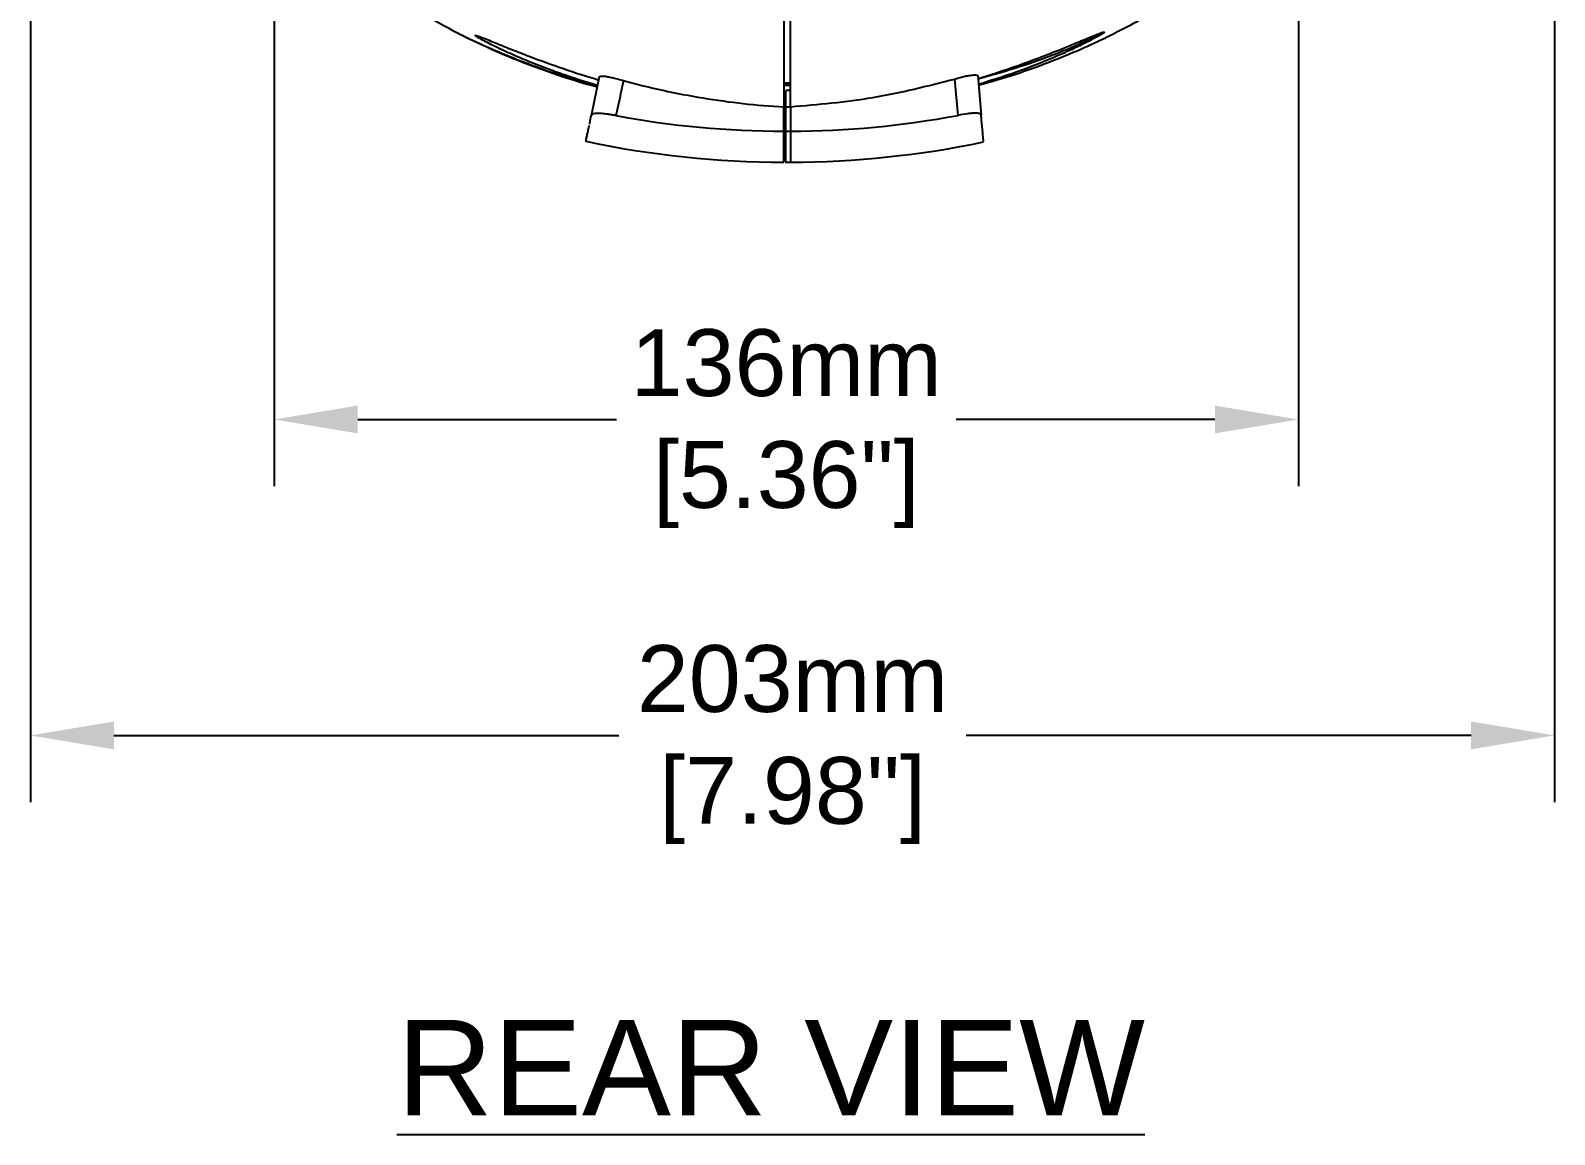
# Model space of a CAD drawing. Header units: inches. Extents: x 0.7 to 44.2, y 3.2 to 34.6.
# Drawn here: x 1.12 to 9.1, y 3.18 to 8.96 of the extents above; entities that cross this region are included whole.
import ezdxf
from ezdxf.enums import TextEntityAlignment as Align

# ---------------------------------------------------------------- set-up
doc = ezdxf.new("R2010")
doc.units = ezdxf.units.IN
doc.header["$MEASUREMENT"] = 0
doc.layers.add('DIM', color=1, linetype='Continuous')
doc.styles.add('Arial', font='arial.ttf')
doc.dimstyles.new('ETC EU Metric & ANSI.35 Stacked', dxfattribs={"dimscale": 2.666667, "dimtxt": 0.35, "dimasz": 0.4375, "dimexe": 0.35, "dimexo": 0.35, "dimgap": 0.116667, "dimtad": 0, "dimtih": 1, "dimtoh": 1, "dimdec": 0, "dimlfac": 25.4, "dimzin": 4, "dimdsep": 46, "dimtxsty": 'Arial', "dimcen": 0.175, "dimadec": 0, "dimazin": 0, "dimtfac": 0.75, "dimtdec": 0, "dimtofl": 0, "dimtmove": 0, "dimatfit": 3, "dimfxl": 1, "dimtolj": 1, "dimtzin": 0, "dimarcsym": 0})

# ---------------------------------------------------------------- blocks, each defined once
blk = doc.blocks.new('*D7')
at = {"layer": 'Defpoints', "color": 0, "transparency": 16777216}
for p in [(2.3968, 10.7758), (7.7618, 10.7715), (7.7618, 6.9235)]:
    blk.add_point(p, dxfattribs=at)
at = {"layer": 'DIM', "color": 0, "lineweight": -2, "transparency": 16777216}
for p, q in [((2.3968, 10.4258), (2.3968, 6.5735)), ((7.7618, 10.4215), (7.7618, 6.5735)), ((2.8343, 6.9235), (4.1898, 6.9235)), ((7.3243, 6.9235), (5.9687, 6.9235))]:
    blk.add_line(p, q, dxfattribs=at)
at = {"layer": 'DIM', "color": 0, "transparency": 16777216}
for points in [[(2.8343, 6.9964), (2.8343, 6.8506), (2.3968, 6.9235)], [(7.3243, 6.9964), (7.3243, 6.8506), (7.7618, 6.9235)]]:
    blk.add_solid(points, dxfattribs=at)
at = {"layer": 'DIM', "color": 0, "transparency": 16777216, "char_height": 0.35, "attachment_point": 5, "style": 'Arial'}
for s, insert in [('\\A1;136mm', (5.0793, 7.219)), ('\\A1;[5.36"]', (5.0793, 6.5825))]:
    blk.add_mtext(s, dxfattribs=dict(at, insert=insert))
blk = doc.blocks.new('*D8')
at = {"layer": 'Defpoints', "color": 0, "transparency": 16777216}
for p in [(9.1034, 11.6873), (1.1201, 11.5293), (9.1034, 5.2686)]:
    blk.add_point(p, dxfattribs=at)
at = {"layer": 'DIM', "color": 0, "lineweight": -2, "transparency": 16777216}
for p, q in [((9.1034, 11.3373), (9.1034, 4.9186)), ((1.1201, 11.1793), (1.1201, 4.9186)), ((1.5576, 5.2686), (4.2028, 5.2686)), ((8.6659, 5.2686), (6.0207, 5.2686))]:
    blk.add_line(p, q, dxfattribs=at)
at = {"layer": 'DIM', "color": 0, "transparency": 16777216}
for points in [[(1.5576, 5.3415), (1.5576, 5.1957), (1.1201, 5.2686)], [(8.6659, 5.3415), (8.6659, 5.1957), (9.1034, 5.2686)]]:
    blk.add_solid(points, dxfattribs=at)
at = {"layer": 'DIM', "color": 0, "transparency": 16777216, "char_height": 0.35, "attachment_point": 5, "style": 'Arial'}
for s, insert in [('\\A1;203mm', (5.1118, 5.5641)), ('\\A1;[7.98"]', (5.1118, 4.9277))]:
    blk.add_mtext(s, dxfattribs=dict(at, insert=insert))

msp = doc.modelspace()

# ---------------------------------------------------------------- linework, layer by layer
for p, q in [((6.7417, 8.9528), (6.7451, 8.9527)), ((4.0583, 8.5168), (4.1013, 8.7194)), ((5.9788, 8.5166), (5.9623, 8.7071)), ((6.0818, 8.7251), (6.1, 8.5177)), ((5.0668, 8.6882), (5.1018, 8.6879)), ((5.0668, 8.6842), (5.1018, 8.6839)), ((5.0668, 8.6747), (5.1018, 8.6744)), ((5.0668, 8.6747), (5.1018, 8.6744)), ((5.0668, 8.6417), (5.0768, 8.6416)), ((5.1018, 8.6471), (5.0768, 8.6474)), ((5.0768, 8.5616), (5.0768, 8.6474)), ((5.0668, 8.4334), (5.0668, 8.561)), ((5.0768, 8.5616), (5.1018, 8.5616)), ((5.0768, 8.4334), (5.0768, 8.5616)), ((5.1018, 8.5616), (5.1018, 8.4334)), ((5.0668, 8.524), (5.0768, 8.5239)), ((5.0768, 8.5045), (5.0668, 8.5046)), ((5.0668, 8.5046), (5.0768, 8.5045)), ((5.0668, 8.4775), (5.0768, 8.4774)), ((5.0768, 8.4774), (5.0668, 8.4775)), ((5.0668, 8.4775), (5.0768, 8.4774)), ((5.0668, 8.3948), (5.0768, 8.3947)), ((5.0668, 8.3947), (5.0767, 8.3946)), ((5.0768, 8.4334), (5.1018, 8.4334)), ((5.0731, 8.2709), (5.1054, 8.2709))]:
    msp.add_line(p, q)
for centre, radius, start, end in [((5.0768, 13.3084), 4.875, 259.48229, 269.88247), ((5.0818, 13.3084), 4.875, 270.23506, 280.60299), ((5.0768, 13.3084), 5.0376, 257.99981, 269.88702), ((5.0818, 13.3084), 5.0376, 270.22759, 281.80675)]:
    msp.add_arc(centre, radius, start, end)
for points, knots in [([(4.0895, 8.6639), (3.9287, 8.7077), (3.7723, 8.7617), (3.4681, 8.8893), (3.3203, 8.9629), (3.1409, 9.0675), (3.1053, 9.089), (3.0347, 9.1334), (2.9996, 9.1562), (2.8958, 9.2262), (2.8285, 9.2749), (2.6322, 9.4271), (2.5087, 9.5365), (2.3345, 9.7124), (2.2783, 9.7731), (2.1967, 9.867), (2.17, 9.8989), (2.1175, 9.9636), (2.0917, 9.9965), (1.9656, 10.1631), (1.8746, 10.3016), (1.7118, 10.5886), (1.6399, 10.7372), (1.5467, 10.9677), (1.518, 11.0458), (1.4657, 11.2046), (1.4422, 11.2848), (1.4214, 11.3655)], [0, 0, 0, 0, 0.125, 0.125, 0.25, 0.25, 0.28125, 0.28125, 0.3125, 0.3125, 0.375, 0.375, 0.5, 0.5, 0.5625, 0.5625, 0.59375, 0.59375, 0.625, 0.625, 0.75, 0.75, 0.875, 0.875, 0.9375, 0.9375, 1, 1, 1, 1]), ([(5.0668, 10.1412), (5.0668, 10.1348), (5.0668, 10.124), (5.0668, 10.0937), (5.0668, 10.0743), (5.0668, 10.0275), (5.0668, 10.0001), (5.0668, 9.9382), (5.0668, 9.9038), (5.0668, 9.8291), (5.0668, 9.789), (5.0668, 9.7049), (5.0668, 9.6609), (5.0668, 9.5256), (5.0668, 9.431), (5.0668, 9.2457), (5.0668, 9.1549), (5.0668, 8.9867), (5.0668, 8.9094), (5.0668, 8.8077), (5.0668, 8.7762), (5.0668, 8.7187), (5.0668, 8.6925), (5.0668, 8.6222), (5.0668, 8.5862), (5.0668, 8.561)], [0, 0, 0, 0, 0.0625, 0.0625, 0.125, 0.125, 0.1875, 0.1875, 0.25, 0.25, 0.3125, 0.3125, 0.375, 0.375, 0.5, 0.5, 0.625, 0.625, 0.75, 0.75, 0.8125, 0.8125, 0.875, 0.875, 1, 1, 1, 1]), ([(5.1018, 8.5616), (5.1018, 8.5627), (5.1018, 8.5863), (5.1018, 8.6521), (5.1018, 8.797), (5.1018, 8.9875), (5.1018, 9.2199), (5.1018, 9.4704), (5.1018, 9.6949), (5.1018, 9.8739), (5.1018, 10.0035), (5.1018, 10.1012), (5.1018, 10.1281), (5.1018, 10.1415)], [0, 0, 0, 0, 0.005561, 0.115485, 0.225566, 0.33554, 0.447143, 0.5588, 0.670444, 0.752823, 0.835392, 0.917818, 1, 1, 1, 1]), ([(7.409, 9.3404), (7.3737, 9.3117), (7.2546, 9.2148), (7.0524, 9.0875), (6.8863, 8.9884), (6.8094, 8.952), (6.8092, 8.9519)], [0, 0, 0, 0, 0.190903, 0.642993, 0.999514, 1, 1, 1, 1]), ([(3.3561, 8.9487), (3.3643, 8.9445), (3.387, 8.933), (3.4818, 8.8882), (3.6307, 8.8236), (3.8051, 8.7575), (3.9628, 8.7045), (4.0547, 8.6793), (4.0906, 8.6695)], [0, 0, 0, 0, 0.099506, 0.277823, 0.478376, 0.711004, 0.887041, 1, 1, 1, 1]), ([(6.0832, 8.7091), (6.0875, 8.7104), (6.1675, 8.7349), (6.2895, 8.7759), (6.4465, 8.8347), (6.5566, 8.8787), (6.6353, 8.9114), (6.6846, 8.9319), (6.7177, 8.9452), (6.739, 8.9533), (6.7413, 8.9529), (6.7417, 8.9528)], [0, 0, 0, 0, 0.017231, 0.319756, 0.491529, 0.665706, 0.789026, 0.85054, 0.913743, 0.985793, 1, 1, 1, 1]), ([(6.0836, 8.7087), (6.0975, 8.7124), (6.1789, 8.7336), (6.3273, 8.7789), (6.4822, 8.8351), (6.589, 8.8791), (6.651, 8.9064), (6.6998, 8.9298), (6.7264, 8.9442), (6.7348, 8.9501), (6.7313, 8.9498), (6.7301, 8.9497)], [0, 0, 0, 0, 0.054968, 0.321409, 0.592134, 0.685222, 0.779758, 0.873819, 0.931632, 0.975255, 1, 1, 1, 1]), ([(6.7451, 8.9527), (6.7451, 8.9527), (6.7468, 8.9526), (6.7381, 8.9464), (6.7129, 8.9309), (6.6637, 8.9046), (6.6012, 8.8738), (6.5229, 8.8377), (6.4281, 8.7973), (6.2793, 8.7393), (6.1636, 8.7028), (6.0859, 8.6783)], [0, 0, 0, 0, 0.000455, 0.04838, 0.110563, 0.208857, 0.3034, 0.400136, 0.54698, 0.695588, 1, 1, 1, 1]), ([(6.0866, 8.6746), (6.1507, 8.693), (6.2888, 8.7328), (6.4765, 8.8026), (6.6399, 8.8707), (6.7527, 8.9233), (6.7941, 8.9446), (6.8091, 8.9523)], [0, 0, 0, 0, 0.213727, 0.460592, 0.681949, 0.884929, 1, 1, 1, 1]), ([(4.0915, 8.673), (4.0284, 8.6914), (3.9658, 8.7114), (3.8729, 8.7439), (3.8422, 8.7551), (3.7813, 8.7782), (3.751, 8.7902), (3.6915, 8.8148), (3.6623, 8.8273), (3.6196, 8.8464), (3.6056, 8.8528), (3.5779, 8.8657), (3.5643, 8.8722), (3.538, 8.8851), (3.5254, 8.8914), (3.5015, 8.9037), (3.4904, 8.9096), (3.471, 8.9204), (3.4627, 8.9253), (3.4542, 8.9309), (3.4521, 8.9325), (3.4496, 8.9348), (3.4492, 8.9355), (3.4501, 8.9362), (3.4514, 8.9361), (3.4556, 8.9352), (3.4585, 8.9343), (3.4689, 8.9309), (3.4782, 8.9274), (3.4989, 8.9193), (3.5105, 8.9147), (3.5351, 8.9048), (3.548, 8.8995), (3.5876, 8.8834), (3.6155, 8.8722), (3.6731, 8.8493), (3.7024, 8.8379), (3.7909, 8.8042), (3.851, 8.7823), (3.9731, 8.7405), (4.0351, 8.7206), (4.0976, 8.7019)], [0, 0, 0, 0, 0.125, 0.125, 0.1875, 0.1875, 0.25, 0.25, 0.3125, 0.3125, 0.34375, 0.34375, 0.375, 0.375, 0.40625, 0.40625, 0.4375, 0.4375, 0.46875, 0.46875, 0.484375, 0.484375, 0.5, 0.5, 0.515625, 0.515625, 0.53125, 0.53125, 0.5625, 0.5625, 0.59375, 0.59375, 0.625, 0.625, 0.6875, 0.6875, 0.75, 0.75, 0.875, 0.875, 1, 1, 1, 1]), ([(4.1013, 8.7194), (4.1014, 8.7196), (4.1016, 8.7201), (4.1024, 8.7208), (4.1037, 8.7214), (4.1053, 8.7218), (4.1078, 8.7222), (4.1113, 8.7225), (4.1163, 8.7226), (4.1223, 8.7225), (4.1272, 8.7221), (4.1296, 8.7219)], [0, 0, 0, 0, 0.108551, 0.212412, 0.311907, 0.407381, 0.499202, 0.634741, 0.762142, 0.883243, 1, 1, 1, 1]), ([(4.1296, 8.7219), (4.1353, 8.7211), (4.1419, 8.7198), (4.1569, 8.7166), (4.165, 8.7147), (4.182, 8.7106), (4.1908, 8.7083), (4.2083, 8.7037), (4.2171, 8.7013), (4.2259, 8.6989)], [0, 0, 0, 0, 0.25, 0.25, 0.5, 0.5, 0.75, 0.75, 1, 1, 1, 1]), ([(5.1018, 8.5616), (5.2463, 8.5742), (5.5371, 8.5995), (5.82, 8.6711), (5.9623, 8.7071)], [0, 0, 0, 0, 0.497038, 1, 1, 1, 1]), ([(5.9623, 8.7071), (5.9806, 8.7122), (6.0032, 8.7185), (6.0237, 8.7234), (6.0277, 8.7244)], [0, 0, 0, 0, 0.806102, 1, 1, 1, 1]), ([(6.0277, 8.7244), (6.037, 8.7256), (6.0554, 8.728), (6.0779, 8.7288), (6.0802, 8.7266), (6.0818, 8.7251)], [0, 0, 0, 0, 0.2498852, 0.4912029, 1, 1, 1, 1]), ([(4.2259, 8.6989), (4.3635, 8.6614), (4.5023, 8.631), (4.7826, 8.5848), (4.924, 8.5689), (5.0668, 8.561)], [0, 0, 0, 0, 0.5, 0.5, 1, 1, 1, 1]), ([(4.0294, 8.3809), (4.0294, 8.3809), (4.0291, 8.3795), (4.0302, 8.3848), (4.0325, 8.3955), (4.0366, 8.4148), (4.0414, 8.4375), (4.0454, 8.4561), (4.047, 8.464)], [0, 0, 0, 0, 0.001383, 0.17477, 0.365313, 0.598356, 0.831068, 1, 1, 1, 1]), ([(4.1869, 8.5153), (4.1838, 8.5159), (4.1778, 8.517), (4.1689, 8.5185), (4.1604, 8.52), (4.1522, 8.5213), (4.1362, 8.5237), (4.1131, 8.5265), (4.0897, 8.5275), (4.0742, 8.5264), (4.0661, 8.5243), (4.0616, 8.5219), (4.0592, 8.5195), (4.0586, 8.5177), (4.0583, 8.5168)], [0, 0, 0, 0, 0.042565, 0.0836532, 0.1233615, 0.1617995, 0.1990915, 0.3509136, 0.4989807, 0.6172063, 0.7491357, 0.8268605, 0.910216, 1, 1, 1, 1]), ([(6.1, 8.5176), (6.099, 8.5201), (6.0975, 8.524), (6.0862, 8.5272), (6.0726, 8.5283), (6.0537, 8.5277), (6.0223, 8.5244), (5.9962, 8.5197), (5.9788, 8.5166)], [0, 0, 0, 0, 0.249401, 0.381889, 0.500347, 0.624131, 0.748941, 1, 1, 1, 1]), ([(6.1033, 8.4796), (6.1024, 8.4893), (6.1014, 8.501), (6.1002, 8.5152), (6.1, 8.5176)], [0, 0, 0, 0, 0.830866, 1, 1, 1, 1]), ([(6.1046, 8.4651), (6.1038, 8.4671), (6.1021, 8.4715), (6.1029, 8.4768), (6.1033, 8.4796)], [0, 0, 0, 0, 0.457064, 1, 1, 1, 1]), ([(6.1121, 8.3789), (6.1121, 8.379), (6.1121, 8.3793), (6.1104, 8.3983), (6.1079, 8.4266), (6.1053, 8.4565), (6.1046, 8.4651)], [0, 0, 0, 0, 0.1533323, 0.3753174, 0.8203558, 1, 1, 1, 1]), ([(5.0668, 8.2725), (5.0668, 8.2725), (5.0668, 8.2725), (5.0668, 8.2905), (5.0668, 8.3233), (5.0668, 8.37), (5.0668, 8.4123), (5.0668, 8.4334)], [0, 0, 0, 0, 0.104293, 0.260897, 0.574847, 0.787283, 1, 1, 1, 1]), ([(5.0768, 8.2711), (5.0768, 8.2714), (5.0768, 8.2722), (5.0768, 8.2786), (5.0768, 8.2874), (5.0768, 8.2986), (5.0768, 8.3115), (5.0768, 8.3261), (5.0768, 8.3426), (5.0768, 8.3608), (5.0768, 8.382), (5.0768, 8.4045), (5.0768, 8.4244), (5.0768, 8.4334)], [0, 0, 0, 0, 0.087328, 0.180339, 0.27285, 0.366926, 0.456882, 0.548269, 0.638981, 0.731197, 0.820579, 0.91841, 1, 1, 1, 1]), ([(5.1018, 8.4334), (5.1018, 8.4174), (5.1018, 8.3853), (5.1018, 8.3411), (5.1018, 8.2979), (5.1018, 8.2716), (5.1018, 8.2717), (5.1018, 8.2717)], [0, 0, 0, 0, 0.1544353, 0.309173, 0.6194268, 0.9344845, 1, 1, 1, 1])]:
    msp.add_open_spline(points, degree=3, knots=knots)
for points in [[(4.2259, 8.6989), (4.213, 8.6377), (4.2, 8.5765), (4.1869, 8.5153)], [(4.0496, 8.4759), (4.0492, 8.4742), (4.0488, 8.4725), (4.0485, 8.4708)], [(4.0496, 8.4759), (4.0524, 8.4893), (4.0554, 8.5032), (4.0583, 8.5168)]]:
    msp.add_open_spline(points, degree=3)

# ---------------------------------------------------------------- texts
at = {"layer": 'DIM', "style": 'Arial'}
msp.add_text('%%UREAR VIEW', height=0.5, dxfattribs=at).set_placement((4.9985, 3.2779), align=Align.CENTER)

# ---------------------------------------------------------------- dimensions: what is measured, and where the dimension line sits
at = {"layer": 'DIM'}
for base, p1, p2, picture, middle in [((9.1034, 5.2686), (1.1201, 11.5293), (9.1034, 11.6873), '*D8', (5.1118, 5.2686)), ((7.7618, 6.9235), (2.3968, 10.7758), (7.7618, 10.7715), '*D7', (5.0793, 6.9235))]:
    dim = msp.add_linear_dim(base=base, p1=p1, p2=p2, dimstyle='ETC EU Metric & ANSI.35 Stacked', override={"dimpost": 'mm\\X'}, dxfattribs=at)
    dim.commit()
    dim.dimension.update_dxf_attribs({"geometry": picture, "text_midpoint": middle})

doc.saveas('drawing.dxf')
